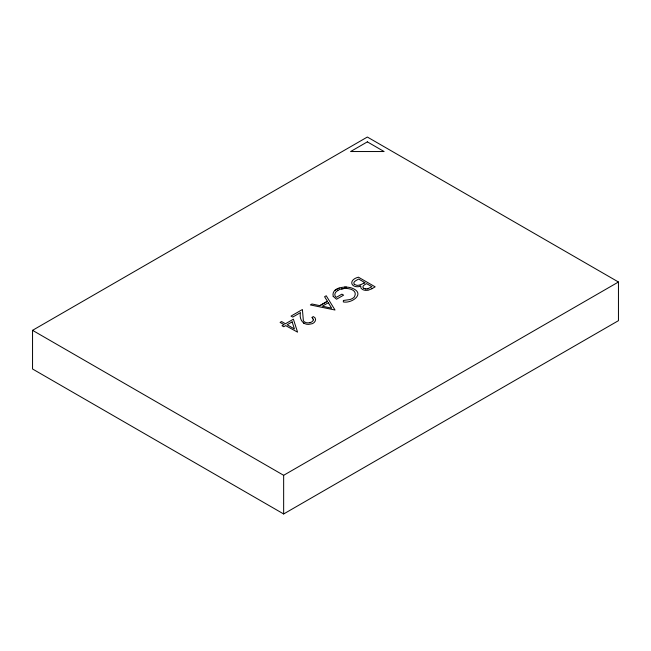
<?xml version="1.0" encoding="UTF-8"?>
<svg xmlns="http://www.w3.org/2000/svg" width="651" height="651" viewBox="0 0 651 651"><rect width="100%" height="100%" fill="white"/><g stroke="black" fill="none" stroke-linecap="round" stroke-linejoin="round"><path stroke-width="0.98" d="M312.578 318.022C315.662 322.147 307.532 324.133 304.806 322.058A5.558 3.206 0 0 1 303.358 320.618L302.406 309.518L291.03 316.093L292.747 317.078L300.534 312.578C298.736 319.275 303.553 326.086 310.657 324.011C314.596 324.003 318.005 318.648 313.351 316.581L311.845 317.452L312.578 318.03M337.82 290.558C343.012 286.318 359.71 288.401 354.111 297.247A10.733 6.201 0 0 1 349.79 299.582L343.394 300.477L343.329 301.926C351.898 303.748 365.903 293.422 352.093 288.157C345.884 285.691 331.025 287.27 333.206 296.36M337.82 290.558C335.102 291.607 333.418 295.554 336.315 297.377L341.889 294.154L343.606 295.147L336.526 299.24L333.206 296.36M335.07 290.24L339.252 288.116M32.55 330.334L367.351 137.036L618.45 282.005L618.45 320.666L283.649 513.965L32.55 368.995L32.55 330.334L283.649 475.303L618.45 282.005M283.942 324.637L282.013 325.752L283.73 326.745L285.659 325.622L297.556 332.14L293.389 319.185L285.447 323.775L281.582 321.537L280.085 322.408L283.942 324.637M319.82 305.661L327.404 301.275L324.589 296.71L326.224 295.766L335.021 310.014L310.34 304.937L311.975 303.993L319.82 305.661L327.404 301.283M360.011 285.073L364.853 282.632L358.628 279.035C357.049 280.215 352.207 281.68 354.25 284.357M363.86 283.209L364.853 282.632M371.892 288.735L375.155 286.839L358.416 277.18C347.601 279.971 351.117 288.995 360.8 286.228L360.89 287.994L362.428 289.41A5.761 3.328 0 0 0 365.805 290.379L368.197 290.24L371.892 288.727M363.592 288.32L367.237 288.979L371.941 286.717L366.57 283.624C365.008 284.422 361.272 286.35 363.592 288.328M367.856 288.816L368.621 288.531M360.011 285.065L357.008 285.398L354.25 284.349M309.835 322.66L310.617 322.457M341.539 289.068L343.468 288.686M344.363 287.14L346.649 287.132M365.235 289.011L365.903 289.085M303.439 323.002L304.277 323.417M313.416 319.267L313.473 319.942M283.649 475.303L283.649 513.965M367.351 141.861L350.612 151.537L384.09 151.537L367.351 141.861M292.153 321.879L287.164 324.759L294.431 328.958L292.153 321.879M328.307 302.739L322.326 306.198L331.668 308.183L328.307 302.739"/></g></svg>
